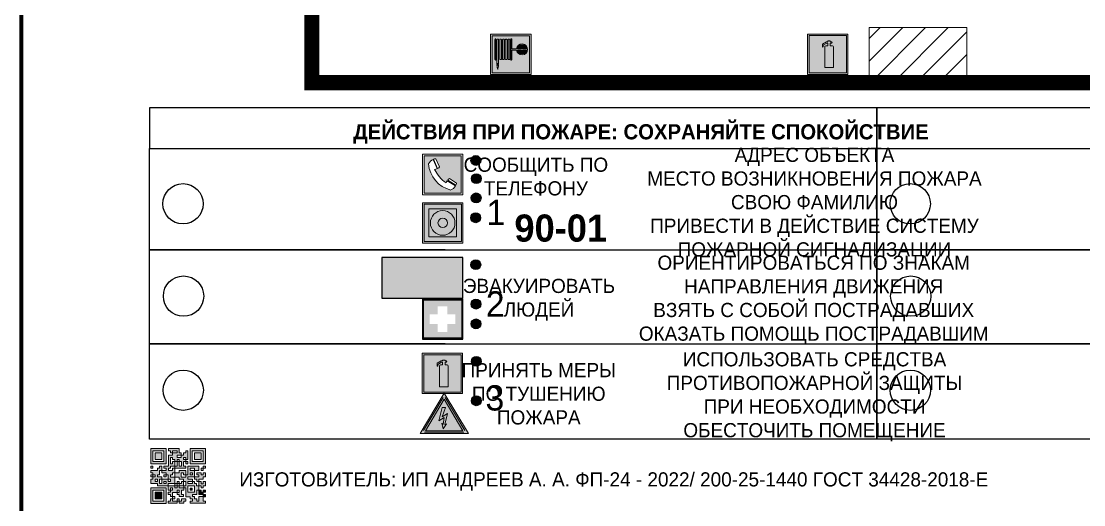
# Model space of a CAD drawing. Header units: millimetres. Extents: x 13114 to 67229, y 22859 to 38520.
# Drawn here: x 29371.4 to 29581.4, y 25078.1 to 25173.6 of the extents above; entities that cross this region are included whole.
import ezdxf

# ---------------------------------------------------------------- set-up
doc = ezdxf.new("R2010")
doc.units = ezdxf.units.MM
doc.styles.add('обычный', font='arial.ttf')

# ---------------------------------------------------------------- blocks, each defined once
blk = doc.blocks.new('A$C3E6D3DDE')
at = {"lineweight": 5}
h = blk.add_hatch(color=40, dxfattribs=at)
h.paths.add_polyline_path([(24.1, 1.45), (16.46, -11.35), (31.74, -11.35)])
h.paths.add_polyline_path([(24.09, -0.46), (30.03, -10.41), (18.14, -10.41)], flags=16)
h.paths.add_polyline_path([(24.54, -3.08), (23.41, -6.02), (25.13, -5.01), (24.33, -8.5), (24.82, -8.27), (23.79, -9.86), (23.4, -8.04), (23.8, -8.43), (24.04, -6.29), (22.39, -7.25), (23.44, -3.08)], flags=0)
h = blk.add_hatch(color=256, dxfattribs=at)
h.paths.add_polyline_path([(24.37, 0.03, 0.567511), (23.82, 0.03), (17.59, -10.4, 0.582454), (17.86, -10.88), (30.32, -10.88, 0.582149), (30.6, -10.4)])
h.paths.add_polyline_path([(24.09, -0.46), (18.14, -10.41), (30.03, -10.41)], flags=16)
h.paths.add_polyline_path([(24.54, -3.08), (23.41, -6.02), (25.13, -5.01), (24.33, -8.5), (24.82, -8.27), (23.79, -9.86), (23.4, -8.04), (23.8, -8.43), (24.04, -6.29), (22.39, -7.25), (23.44, -3.08)], flags=0)
h = blk.add_hatch(color=40, dxfattribs=at)
h.paths.add_polyline_path([(24.09, -0.46), (18.14, -10.41), (30.03, -10.41)])
h.paths.add_polyline_path([(24.82, -8.27), (23.79, -9.86), (23.4, -8.04), (23.8, -8.43), (24.04, -6.29), (22.39, -7.25), (23.44, -3.08), (24.54, -3.08), (23.41, -6.02), (25.13, -5.01), (24.33, -8.5)], flags=16)
at = {"color": 40, "lineweight": 5}
for p, q in [((16.46, -11.35), (24.1, 1.45)), ((24.1, 1.45), (31.74, -11.35))]:
    blk.add_line(p, q, dxfattribs=at)
at = {"lineweight": 5}
for p, q in [((17.59, -10.4), (23.82, 0.03)), ((24.37, 0.03), (30.6, -10.4)), ((18.14, -10.41), (24.09, -0.46)), ((23.44, -3.08), (22.39, -7.25)), ((23.41, -6.02), (24.54, -3.08)), ((24.54, -3.08), (23.44, -3.08)), ((24.09, -0.46), (30.03, -10.41)), ((22.39, -7.25), (24.04, -6.29)), ((25.13, -5.01), (23.41, -6.02)), ((24.04, -6.29), (23.8, -8.43)), ((24.33, -8.5), (25.13, -5.01)), ((23.8, -8.43), (23.4, -8.04)), ((23.4, -8.04), (23.79, -9.86)), ((23.79, -9.86), (24.82, -8.27)), ((24.82, -8.27), (24.33, -8.5)), ((17.86, -10.88), (30.32, -10.88)), ((18.14, -10.41), (30.03, -10.41))]:
    blk.add_line(p, q, dxfattribs=at)
at = {"color": 50, "lineweight": 5}
blk.add_line((31.74, -11.35), (16.46, -11.35), dxfattribs=at)
blk = doc.blocks.new('QR')
at = {"lineweight": 0}
h = blk.add_hatch(color=256, dxfattribs=at)
h.dxf.hatch_style = 1
h.paths.add_polyline_path([(9241.16, 2687.38), (9242.01, 2687.38), (9242.01, 2687.83), (9241.59, 2687.83), (9241.59, 2688.68), (9239.45, 2688.68), (9239.45, 2688.25), (9239.86, 2688.25), (9239.86, 2687.83), (9240.29, 2687.83), (9240.29, 2688.25), (9241.16, 2688.25), (9241.16, 2687.83), (9240.29, 2687.83), (9240.29, 2687.38), (9239.45, 2687.38), (9239.45, 2685.22), (9238.57, 2685.22), (9238.57, 2684.8), (9239.02, 2684.8), (9239.02, 2684.37), (9238.13, 2684.37), (9238.13, 2683.92), (9239.02, 2683.92), (9239.02, 2683.5), (9239.44, 2683.5), (9239.44, 2682.64), (9239.87, 2682.64), (9239.87, 2682.18), (9239.44, 2682.18), (9239.44, 2682.64), (9238.13, 2682.64), (9238.13, 2681.76), (9237.71, 2681.76), (9237.71, 2682.64), (9238.13, 2682.64), (9238.13, 2683.07), (9237.27, 2683.07), (9237.27, 2683.51), (9237.71, 2683.51), (9237.71, 2684.37), (9238.13, 2684.37), (9238.13, 2685.22), (9237.71, 2685.22), (9237.71, 2684.8), (9237.28, 2684.8), (9237.28, 2684.38), (9235.98, 2684.38), (9235.98, 2683.92), (9236.4, 2683.92), (9236.4, 2683.49), (9236.84, 2683.49), (9236.84, 2683.07), (9236.4, 2683.07), (9236.4, 2682.64), (9235.98, 2682.64), (9235.98, 2681.76), (9237.29, 2681.76), (9237.29, 2681.33), (9239.43, 2681.33), (9239.43, 2681.76), (9240.74, 2681.76), (9240.74, 2683.05), (9239.87, 2683.05), (9239.87, 2683.5), (9240.29, 2683.5), (9240.29, 2683.91), (9240.74, 2683.91), (9240.74, 2684.81), (9240.29, 2684.81), (9240.29, 2684.79), (9240.29, 2684.37), (9239.45, 2684.37), (9239.45, 2684.8), (9239.87, 2684.8), (9239.87, 2685.21), (9240.74, 2685.21), (9240.74, 2686.1), (9240.29, 2686.1), (9240.29, 2685.64), (9239.86, 2685.64), (9239.86, 2686.95), (9240.29, 2686.95), (9240.29, 2686.52), (9240.74, 2686.52), (9240.74, 2686.1), (9241.16, 2686.1), (9241.16, 2686.53), (9241.59, 2686.53), (9241.59, 2686.1), (9242.02, 2686.1), (9242.02, 2685.21), (9241.59, 2685.21), (9241.59, 2686.1), (9241.16, 2686.1), (9241.16, 2685.21), (9240.74, 2685.21), (9240.74, 2684.81), (9242.89, 2684.81), (9242.89, 2685.22), (9242.47, 2685.22), (9242.47, 2686.11), (9242.89, 2686.11), (9242.89, 2686.52), (9242.46, 2686.52), (9242.46, 2686.95), (9242.89, 2686.95), (9242.89, 2686.52), (9243.32, 2686.52), (9243.32, 2688.26), (9242.9, 2688.26), (9242.9, 2687.83), (9242.47, 2687.83), (9242.47, 2687.38), (9242.01, 2687.38), (9242.01, 2686.94), (9241.16, 2686.94)])
h.paths.add_polyline_path([(9239.02, 2682.18), (9239.02, 2681.76), (9238.54, 2681.76), (9238.54, 2682.18)], flags=16)
h.paths.add_polyline_path([(9237.27, 2682.65), (9237.27, 2682.19), (9236.83, 2682.19), (9236.83, 2682.65)], flags=16)
h = blk.add_hatch(color=256, dxfattribs=at)
h.dxf.hatch_style = 1
h.paths.add_polyline_path([(9238.15, 2687.83), (9236.83, 2687.83), (9236.83, 2686.52), (9238.15, 2686.52)], flags=0)
h.paths.add_polyline_path([(9239.01, 2685.65), (9239.01, 2688.68), (9235.98, 2688.68), (9235.98, 2685.65)])
h.paths.add_polyline_path([(9236.41, 2686.1), (9236.41, 2688.26), (9238.56, 2688.26), (9238.56, 2686.1)], flags=16)
h.paths.add_polyline_path([(9236.83, 2686.52), (9236.83, 2687.83), (9238.15, 2687.83), (9238.15, 2686.52)], flags=0)
h = blk.add_hatch(color=256, dxfattribs=at)
h.dxf.hatch_style = 1
h.paths.add_polyline_path([(9238.15, 2686.52), (9238.15, 2687.83), (9236.83, 2687.83), (9236.83, 2686.52)])
h.paths.add_polyline_path([(9245.91, 2686.52), (9245.91, 2687.83), (9244.59, 2687.83), (9244.59, 2686.52)], flags=0)
h.paths.add_polyline_path([(9246.77, 2685.65), (9246.77, 2688.68), (9243.74, 2688.68), (9243.74, 2685.65)])
h.paths.add_polyline_path([(9244.17, 2686.1), (9244.17, 2688.26), (9246.32, 2688.26), (9246.32, 2686.1)], flags=16)
h.paths.add_polyline_path([(9244.59, 2686.52), (9244.59, 2687.83), (9245.91, 2687.83), (9245.91, 2686.52)], flags=0)
h = blk.add_hatch(color=256, dxfattribs=at)
h.dxf.hatch_style = 1
h.paths.add_polyline_path([(9240.75, 2681.76), (9240.75, 2681.35), (9241.17, 2681.35), (9241.17, 2681.76)])
h.paths.add_polyline_path([(9241.6, 2682.18), (9241.17, 2682.18), (9241.17, 2681.76), (9241.6, 2681.76)])
h.paths.add_polyline_path([(9242.47, 2681.34), (9242.47, 2682.19), (9242.02, 2682.19), (9242.02, 2681.76), (9241.6, 2681.76), (9241.6, 2681.34)])
h.paths.add_polyline_path([(9239.87, 2678.3), (9239.44, 2678.3), (9239.44, 2677.89), (9241.17, 2677.89), (9241.17, 2678.3), (9240.28, 2678.3), (9240.28, 2678.73), (9239.87, 2678.73)])
h.paths.add_polyline_path([(9240.75, 2678.73), (9240.75, 2679.19), (9240.28, 2679.19), (9240.28, 2678.73)])
h.paths.add_polyline_path([(9241.6, 2678.73), (9241.17, 2678.73), (9241.17, 2678.3), (9241.6, 2678.3)])
h.paths.add_polyline_path([(9242.02, 2678.3), (9241.6, 2678.3), (9241.6, 2677.89), (9242.48, 2677.89), (9242.48, 2678.31), (9242.9, 2678.31), (9242.9, 2678.73), (9242.02, 2678.73)])
h.paths.add_polyline_path([(9246.36, 2684.37), (9246.36, 2684.79), (9245.93, 2684.79), (9245.93, 2684.37)])
h.paths.add_polyline_path([(9246.78, 2685.2), (9246.36, 2685.2), (9246.36, 2684.79), (9246.78, 2684.79)])
h.paths.add_polyline_path([(9245.91, 2687.83), (9244.59, 2687.83), (9244.59, 2686.52), (9245.91, 2686.52)])
h = blk.add_hatch(color=256, dxfattribs=at)
h.dxf.hatch_style = 1
h.paths.add_polyline_path([(9243.32, 2686.11), (9242.89, 2686.11), (9242.89, 2685.64), (9243.32, 2685.64)])
h.paths.add_polyline_path([(9239.02, 2683.07), (9239.02, 2683.5), (9238.56, 2683.5), (9238.56, 2683.07)])
h.paths.add_polyline_path([(9236.4, 2684.8), (9236.4, 2685.22), (9235.98, 2685.22), (9235.98, 2684.8)])
h.paths.add_polyline_path([(9236.4, 2683.07), (9236.4, 2683.49), (9235.98, 2683.49), (9235.98, 2683.07)])
h = blk.add_hatch(color=256, dxfattribs=at)
h.dxf.hatch_style = 1
h.paths.add_polyline_path([(9243.32, 2682.64), (9243.32, 2683.07), (9244.62, 2683.07), (9244.62, 2684.37), (9243.74, 2684.37), (9243.74, 2684.8), (9244.62, 2684.8), (9244.62, 2684.37), (9245.48, 2684.37), (9245.48, 2685.22), (9243.32, 2685.22), (9243.32, 2683.5), (9242.89, 2683.5), (9242.89, 2683.06), (9242.01, 2683.06), (9242.01, 2683.91), (9242.47, 2683.91), (9242.47, 2683.5), (9242.89, 2683.5), (9242.89, 2684.38), (9241.59, 2684.38), (9241.59, 2683.91), (9240.74, 2683.91), (9240.74, 2683.05), (9241.59, 2683.05), (9241.59, 2682.64), (9242.47, 2682.64), (9242.47, 2682.19), (9242.91, 2682.19), (9242.91, 2681.34), (9242.48, 2681.34), (9242.48, 2680.91), (9242.91, 2680.91), (9242.91, 2679.17), (9243.75, 2679.17), (9243.75, 2678.73), (9244.2, 2678.73), (9244.2, 2678.3), (9243.75, 2678.3), (9243.75, 2677.88), (9246.78, 2677.88), (9246.78, 2678.3), (9246.35, 2678.3), (9246.35, 2679.19), (9245.48, 2679.19), (9245.48, 2678.31), (9245.05, 2678.31), (9245.05, 2678.73), (9244.62, 2678.73), (9244.62, 2679.19), (9244.2, 2679.19), (9244.2, 2679.61), (9245.05, 2679.61), (9245.05, 2680.46), (9245.48, 2680.46), (9245.48, 2681.34), (9245.04, 2681.34), (9245.04, 2681.76), (9244.63, 2681.76), (9244.63, 2682.19), (9244.21, 2682.19), (9244.21, 2681.76), (9243.32, 2681.76), (9243.32, 2682.19), (9244.21, 2682.19), (9244.21, 2682.64)])
h.paths.add_polyline_path([(9243.75, 2683.49), (9243.75, 2683.92), (9244.21, 2683.92), (9244.21, 2683.49)], flags=16)
h.paths.add_polyline_path([(9243.32, 2681.34), (9244.63, 2681.34), (9244.63, 2680.04), (9243.32, 2680.04)], flags=16)
h.paths.add_polyline_path([(9243.76, 2680.89), (9244.18, 2680.89), (9244.18, 2680.48), (9243.76, 2680.48)], flags=0)
h = blk.add_hatch(color=256, dxfattribs=at)
h.dxf.hatch_style = 1
h.paths.add_polyline_path([(9246.36, 2683.07), (9246.78, 2683.07), (9246.78, 2683.92), (9246.36, 2683.92), (9246.36, 2683.49), (9245.92, 2683.49), (9245.92, 2683.92), (9245.06, 2683.92), (9245.06, 2683.49), (9245.48, 2683.49), (9245.48, 2683.07), (9244.62, 2683.07), (9244.62, 2682.65), (9245.05, 2682.65), (9245.05, 2682.18), (9245.48, 2682.18), (9245.48, 2682.65), (9246.36, 2682.65)])
h.paths.add_polyline_path([(9246.78, 2682.18), (9246.36, 2682.18), (9246.36, 2681.75), (9245.92, 2681.75), (9245.92, 2682.18), (9245.48, 2682.18), (9245.48, 2681.34), (9245.48, 2681.34), (9245.94, 2681.34), (9245.94, 2680.91), (9246.36, 2680.91), (9246.36, 2681.34), (9246.78, 2681.34)])
h = blk.add_hatch(color=256, dxfattribs=at)
h.dxf.hatch_style = 1
h.paths.add_polyline_path([(9235.98, 2680.9), (9235.98, 2677.86), (9239.02, 2677.86), (9239.02, 2680.9)])
h.paths.add_polyline_path([(9238.57, 2680.48), (9238.57, 2678.32), (9236.41, 2678.32), (9236.41, 2680.48)], flags=16)
h.paths.add_polyline_path([(9238.15, 2680.05), (9238.15, 2678.74), (9236.83, 2678.74), (9236.83, 2680.05)], flags=0)
h = blk.add_hatch(color=256, dxfattribs=at)
h.dxf.hatch_style = 1
h.paths.add_polyline_path([(9242.02, 2680.46), (9242.48, 2680.46), (9242.48, 2680.91), (9241.58, 2680.91), (9241.58, 2681.35), (9241.17, 2681.35), (9241.17, 2680.91), (9240.75, 2680.91), (9240.75, 2681.33), (9239.43, 2681.33), (9239.43, 2680.46), (9239.86, 2680.46), (9239.86, 2680.92), (9240.3, 2680.92), (9240.3, 2680.46), (9239.86, 2680.46), (9239.86, 2680.04), (9239.44, 2680.04), (9239.44, 2679.62), (9239.86, 2679.62), (9239.86, 2679.19), (9240.29, 2679.19), (9240.29, 2680.03), (9241.18, 2680.03), (9241.18, 2680.47), (9241.6, 2680.47), (9241.6, 2680.03), (9241.18, 2680.03), (9241.18, 2679.61), (9241.6, 2679.61), (9241.6, 2679.19), (9242.47, 2679.19), (9242.47, 2679.6), (9242.02, 2679.6)])
h = blk.add_hatch(color=256, dxfattribs=at)
h.dxf.hatch_style = 1
h.paths.add_polyline_path([(9244.18, 2680.48), (9244.18, 2680.89), (9243.76, 2680.89), (9243.76, 2680.48)])
h = blk.add_hatch(color=256, dxfattribs=at)
h.dxf.hatch_style = 1
h.paths.add_polyline_path([(9245.93, 2680.04), (9245.93, 2680.46), (9245.48, 2680.46), (9245.48, 2679.62), (9246.35, 2679.62), (9246.35, 2680.04)])
h.paths.add_polyline_path([(9246.78, 2680.04), (9246.78, 2680.46), (9246.35, 2680.46), (9246.35, 2680.04)])
h.paths.add_polyline_path([(9246.78, 2679.18), (9246.78, 2679.62), (9246.35, 2679.62), (9246.35, 2679.18)])
h = blk.add_hatch(color=256, dxfattribs=at)
h.dxf.hatch_style = 1
h.paths.add_polyline_path([(9238.15, 2680.05), (9236.83, 2680.05), (9236.83, 2678.74), (9238.15, 2678.74)])
for points in [[(9237.71, 2685.22), (9238.13, 2685.22), (9238.13, 2684.37), (9237.71, 2684.37), (9237.71, 2683.51), (9237.27, 2683.51), (9237.27, 2683.07), (9238.13, 2683.07), (9238.13, 2682.64), (9237.71, 2682.64), (9237.71, 2681.76), (9238.13, 2681.76), (9238.13, 2682.64), (9239.44, 2682.64), (9239.44, 2683.5), (9239.02, 2683.5), (9239.02, 2683.07), (9238.56, 2683.07), (9238.56, 2683.5), (9239.02, 2683.5), (9239.02, 2683.92), (9238.13, 2683.92), (9238.13, 2684.37), (9239.02, 2684.37), (9239.02, 2684.8), (9238.57, 2684.8), (9238.57, 2685.22), (9239.45, 2685.22), (9239.45, 2687.38), (9240.29, 2687.38), (9240.29, 2687.83), (9239.86, 2687.83), (9239.86, 2688.25), (9239.45, 2688.25), (9239.45, 2688.68), (9241.59, 2688.68), (9241.59, 2687.83), (9242.01, 2687.83), (9242.01, 2687.38), (9242.47, 2687.38), (9242.47, 2687.83), (9242.9, 2687.83), (9242.9, 2688.26), (9243.32, 2688.26), (9243.32, 2686.52), (9242.89, 2686.52), (9242.89, 2686.11), (9243.32, 2686.11), (9243.32, 2685.64), (9242.89, 2685.64), (9242.89, 2686.11), (9242.47, 2686.11), (9242.47, 2685.22), (9242.89, 2685.22), (9242.89, 2684.81), (9240.74, 2684.81), (9240.74, 2683.91), (9241.59, 2683.91), (9241.59, 2684.38), (9242.89, 2684.38), (9242.89, 2683.5), (9242.47, 2683.5), (9242.47, 2683.91), (9242.01, 2683.91), (9242.01, 2683.06), (9242.89, 2683.06), (9242.89, 2683.5), (9243.32, 2683.5), (9243.32, 2685.22), (9245.48, 2685.22), (9245.48, 2684.37), (9244.62, 2684.37), (9244.62, 2683.07), (9245.48, 2683.07), (9245.48, 2683.49), (9245.06, 2683.49), (9245.06, 2683.92), (9245.92, 2683.92), (9245.92, 2683.49), (9246.36, 2683.49), (9246.36, 2683.92), (9246.78, 2683.92), (9246.78, 2683.07), (9246.36, 2683.07), (9246.36, 2682.65), (9245.48, 2682.65), (9245.48, 2682.18), (9245.92, 2682.18), (9245.92, 2681.75), (9246.36, 2681.75), (9246.36, 2682.18), (9246.78, 2682.18), (9246.78, 2681.34), (9246.36, 2681.34), (9246.36, 2680.91), (9245.94, 2680.91), (9245.94, 2681.34), (9245.48, 2681.34), (9245.48, 2680.46), (9245.93, 2680.46), (9245.93, 2680.04), (9246.35, 2680.04), (9246.35, 2680.46), (9246.78, 2680.46), (9246.78, 2680.04), (9246.78, 2680.04), (9246.35, 2680.04), (9246.35, 2679.62), (9246.78, 2679.62), (9246.78, 2679.18), (9246.35, 2679.18), (9246.35, 2678.3), (9246.78, 2678.3), (9246.78, 2677.88), (9243.75, 2677.88), (9243.75, 2678.3), (9244.2, 2678.3), (9244.2, 2678.73), (9243.75, 2678.73), (9243.75, 2679.17), (9242.91, 2679.17), (9242.91, 2680.91), (9242.48, 2680.91), (9242.48, 2680.46), (9242.02, 2680.46), (9242.02, 2679.6), (9242.47, 2679.6), (9242.47, 2679.19), (9241.6, 2679.19), (9241.6, 2679.61), (9241.18, 2679.61), (9241.18, 2680.03), (9240.29, 2680.03), (9240.29, 2679.19), (9240.75, 2679.19), (9240.75, 2678.73), (9240.28, 2678.73), (9240.28, 2678.3), (9241.17, 2678.3), (9241.17, 2678.73), (9241.6, 2678.73), (9241.6, 2678.3), (9242.02, 2678.3), (9242.02, 2678.73), (9242.9, 2678.73), (9242.9, 2678.31), (9242.48, 2678.31), (9242.48, 2677.89), (9241.6, 2677.89), (9241.6, 2678.3), (9241.17, 2678.3), (9241.17, 2677.89), (9239.44, 2677.89), (9239.44, 2678.3), (9239.87, 2678.3), (9239.87, 2678.73), (9240.28, 2678.73), (9240.28, 2679.19), (9240.29, 2679.19), (9239.86, 2679.19), (9239.86, 2679.62), (9239.44, 2679.62), (9239.44, 2680.04), (9239.86, 2680.04), (9239.86, 2680.46), (9239.43, 2680.46), (9239.43, 2681.33), (9237.29, 2681.33), (9237.29, 2681.76), (9235.98, 2681.76), (9235.98, 2682.64), (9236.4, 2682.64), (9236.4, 2683.07), (9235.98, 2683.07), (9235.98, 2683.49), (9236.4, 2683.49), (9236.4, 2683.92), (9235.98, 2683.92), (9235.98, 2684.38), (9237.28, 2684.38), (9237.28, 2684.8), (9237.71, 2684.8), (9237.71, 2685.22), (9237.92, 2685.22)], [(9240.74, 2686.1), (9240.74, 2686.52), (9240.29, 2686.52), (9240.29, 2686.95), (9239.86, 2686.95), (9239.86, 2685.64), (9240.29, 2685.64), (9240.29, 2686.1), (9240.74, 2686.1), (9240.74, 2686.52)], [(9240.74, 2685.21), (9239.87, 2685.21), (9239.87, 2684.8), (9239.45, 2684.8), (9239.45, 2684.37), (9240.29, 2684.37), (9240.29, 2684.79), (9240.29, 2684.81), (9240.74, 2684.81), (9240.74, 2685.21), (9239.87, 2685.21)], [(9244.62, 2684.37), (9244.62, 2684.8), (9243.74, 2684.8), (9243.74, 2684.37), (9244.62, 2684.37)], [(9240.74, 2683.05), (9240.74, 2681.76), (9239.43, 2681.76), (9239.43, 2681.33), (9240.75, 2681.33), (9240.75, 2681.35), (9240.75, 2680.91), (9241.17, 2680.91), (9241.17, 2681.35), (9241.58, 2681.35), (9241.58, 2680.91), (9242.48, 2680.91), (9242.48, 2681.34), (9242.91, 2681.34), (9242.91, 2682.19), (9242.47, 2682.19), (9242.47, 2682.64), (9241.59, 2682.64), (9241.59, 2683.05), (9240.74, 2683.05)], [(9240.74, 2683.91), (9240.29, 2683.91), (9240.29, 2683.5), (9239.87, 2683.5), (9239.87, 2683.05), (9240.74, 2683.05), (9240.74, 2683.91)], [(9244.62, 2683.07), (9243.32, 2683.07), (9243.32, 2682.64), (9244.21, 2682.64), (9244.21, 2682.19), (9243.32, 2682.19), (9243.32, 2681.76), (9244.21, 2681.76), (9244.21, 2682.19), (9244.63, 2682.19), (9244.63, 2681.76), (9245.04, 2681.76), (9245.04, 2681.34), (9245.48, 2681.34)], [(9245.48, 2682.18), (9245.05, 2682.18), (9245.05, 2682.65), (9244.62, 2682.65), (9244.62, 2683.07)], [(9239.86, 2680.46), (9239.86, 2680.92), (9240.3, 2680.92), (9240.3, 2680.46), (9239.86, 2680.46)], [(9241.6, 2681.76), (9242.02, 2681.76), (9242.02, 2682.19), (9242.47, 2682.19), (9242.47, 2681.34), (9241.6, 2681.34), (9241.6, 2681.76)], [(9245.48, 2680.46), (9245.05, 2680.46), (9245.05, 2679.61), (9244.2, 2679.61), (9244.2, 2679.19), (9244.62, 2679.19), (9244.62, 2678.73), (9245.05, 2678.73), (9245.05, 2678.31), (9245.48, 2678.31), (9245.48, 2679.19), (9246.35, 2679.19), (9246.35, 2679.07)], [(9245.48, 2682.18), (9245.48, 2681.34)], [(9246.35, 2679.62), (9245.48, 2679.62), (9245.48, 2680.46)], [(9245.48, 2680.46), (9245.48, 2679.62), (9246.35, 2679.62), (9246.35, 2680.04), (9245.93, 2680.04), (9245.93, 2680.46), (9245.48, 2680.46), (9245.48, 2679.62)], [(9246.35, 2679.62), (9246.35, 2679.18)]]:
    blk.add_lwpolyline(points, dxfattribs=at)
for points in [[(9235.98, 2685.65), (9239.01, 2685.65), (9239.01, 2688.68), (9235.98, 2688.68)], [(9236.41, 2688.26), (9238.56, 2688.26), (9238.56, 2686.1), (9236.41, 2686.1)], [(9236.83, 2687.83), (9238.15, 2687.83), (9238.15, 2686.52), (9236.83, 2686.52)], [(9240.29, 2687.83), (9241.16, 2687.83), (9241.16, 2688.25), (9240.29, 2688.25)], [(9240.29, 2688.25), (9241.16, 2688.25), (9241.16, 2687.83), (9240.29, 2687.83)], [(9242.01, 2687.38), (9241.16, 2687.38), (9241.16, 2686.94), (9242.01, 2686.94)], [(9241.16, 2687.38), (9242.01, 2687.38), (9242.01, 2686.94), (9241.16, 2686.94)], [(9242.89, 2686.52), (9242.46, 2686.52), (9242.46, 2686.95), (9242.89, 2686.95)], [(9243.74, 2685.65), (9246.77, 2685.65), (9246.77, 2688.68), (9243.74, 2688.68)], [(9244.17, 2688.26), (9246.32, 2688.26), (9246.32, 2686.1), (9244.17, 2686.1)], [(9244.59, 2687.83), (9245.91, 2687.83), (9245.91, 2686.52), (9244.59, 2686.52)], [(9235.98, 2684.8), (9236.4, 2684.8), (9236.4, 2685.22), (9235.98, 2685.22)], [(9241.16, 2686.1), (9240.74, 2686.1), (9240.74, 2685.21), (9241.16, 2685.21)], [(9241.16, 2686.53), (9241.59, 2686.53), (9241.59, 2686.1), (9241.16, 2686.1)], [(9241.59, 2686.1), (9242.02, 2686.1), (9242.02, 2685.21), (9241.59, 2685.21)], [(9245.93, 2684.79), (9246.36, 2684.79), (9246.36, 2684.37), (9245.93, 2684.37)], [(9246.36, 2685.2), (9246.78, 2685.2), (9246.78, 2684.79), (9246.36, 2684.79)], [(9236.4, 2683.07), (9236.84, 2683.07), (9236.84, 2683.49), (9236.4, 2683.49)], [(9236.83, 2682.19), (9237.27, 2682.19), (9237.27, 2682.65), (9236.83, 2682.65)], [(9239.44, 2682.64), (9239.87, 2682.64), (9239.87, 2682.18), (9239.44, 2682.18)], [(9243.75, 2683.92), (9244.21, 2683.92), (9244.21, 2683.49), (9243.75, 2683.49)], [(9235.98, 2677.86), (9239.02, 2677.86), (9239.02, 2680.9), (9235.98, 2680.9)], [(9236.41, 2680.48), (9238.57, 2680.48), (9238.57, 2678.32), (9236.41, 2678.32)], [(9238.54, 2682.18), (9239.02, 2682.18), (9239.02, 2681.76), (9238.54, 2681.76)], [(9240.75, 2681.76), (9241.17, 2681.76), (9241.17, 2681.35), (9240.75, 2681.35)], [(9241.17, 2682.18), (9241.6, 2682.18), (9241.6, 2681.76), (9241.17, 2681.76)], [(9241.18, 2680.03), (9241.6, 2680.03), (9241.6, 2680.47), (9241.18, 2680.47)], [(9243.32, 2680.04), (9244.63, 2680.04), (9244.63, 2681.34), (9243.32, 2681.34)], [(9243.76, 2680.89), (9244.18, 2680.89), (9244.18, 2680.48), (9243.76, 2680.48)], [(9236.83, 2680.05), (9238.15, 2680.05), (9238.15, 2678.74), (9236.83, 2678.74)]]:
    blk.add_lwpolyline(points, close=True, dxfattribs=at)
blk = doc.blocks.new('A$C456E1F9C')
at = {"lineweight": 5}
h = blk.add_hatch(color=242, dxfattribs=at)
h.paths.add_polyline_path([(0.51, -1.47), (0.51, -13.26), (12.29, -13.26), (12.29, -1.47)])
h.paths.add_polyline_path([(5.42, -4.95, -0.254479), (4.78, -5.4), (3.52, -2.53, -0.209735), (4.23, -2.4)], flags=16)
h.paths.add_polyline_path([(8.53, -8.6), (10.87, -10.17), (10.54, -10.76), (8.03, -9.13, -0.192251)], flags=16)
h.paths.add_polyline_path([(4.61, -5.49, 0.005518), (3.87, -5.72, 0.128647), (7.49, -10.01, 0.00809), (7.83, -9.33), (10.47, -10.97, -0.16736), (8.99, -12.25, -0.327862), (1.95, -3.95, -0.166952), (3.36, -2.62)], flags=16)
at = {"color": 242, "lineweight": 5}
for p, q in [((0, -13.77), (0, -0.97)), ((12.8, -0.97), (0, -0.97)), ((4.61, -5.49), (3.36, -2.62)), ((3.52, -2.53), (4.78, -5.4)), ((4.23, -2.4), (5.42, -4.95)), ((12.8, -13.77), (12.8, -0.97)), ((7.83, -9.33), (10.47, -10.97)), ((8.03, -9.13), (10.54, -10.76)), ((10.81, -10.12), (8.53, -8.6)), ((10.54, -10.76), (10.8, -10.3)), ((10.8, -10.3), (10.81, -10.12)), ((0, -13.77), (12.8, -13.77))]:
    blk.add_line(p, q, dxfattribs=at)
blk.add_lwpolyline([(0.51, -1.47), (12.29, -1.47), (12.29, -13.26), (0.51, -13.26)], close=True, dxfattribs=at)
for centre, radius, start, end in [((4.59, -5.34), 2.99, 114.2845, 152.1974), ((4.02, -3.27), 0.891, 76.3284, 123.7092), ((11.12, -3.31), 9.19, 183.9915, 256.6009), ((14.98, -39.1), 35.17, 107.1487, 108.4135), ((13.86, -0.94), 11.08, 205.5536, 234.8762), ((4.68, -4.59), 0.824, 276.9621, 334.0723), ((-13.31, 0.8), 23.44, 332.5487, 334.4027), ((8.94, -9.5), 0.989, 114.4092, 157.9388), ((7.87, -9.46), 3, 291.9291, 329.9329)]:
    blk.add_arc(centre, radius, start, end, dxfattribs=at)
blk = doc.blocks.new('A$C54414219')
at = {"true_color": 0xffffff}
h = blk.add_hatch(color=7, dxfattribs=at)
h.paths.add_polyline_path([(2.39, -9.45), (2.39, -18.3), (11.23, -18.3), (11.23, -9.45)], flags=0)
h.paths.add_polyline_path([(10.71, -13.87, -1), (2.92, -13.87, -1)], flags=0)
h.paths.add_polyline_path([(8.3, -13.87, -1), (5.33, -13.87, -1)], flags=0)
h.paths.add_polyline_path([(0.41, -7.47), (0.41, -20.27), (13.21, -20.27), (13.21, -7.47)])
h.paths.add_polyline_path([(0.92, -19.77), (12.71, -19.77), (12.71, -7.98), (0.92, -7.98)], flags=16)
h.paths.add_polyline_path([(11.23, -9.45), (11.23, -18.3), (2.39, -18.3), (2.39, -9.45)], flags=0)
at = {"lineweight": 5}
h = blk.add_hatch(color=242, dxfattribs=at)
h.paths.add_polyline_path([(12.71, -7.98), (0.92, -7.98), (0.92, -19.77), (12.71, -19.77)])
h.paths.add_polyline_path([(11.23, -18.3), (2.39, -18.3), (2.39, -9.45), (11.23, -9.45)], flags=16)
h.paths.add_polyline_path([(10.71, -13.87, -1), (2.92, -13.87, -1)], flags=0)
h.paths.add_polyline_path([(8.3, -13.87, -1), (5.33, -13.87, -1)], flags=0)
at = {"true_color": 0xffffff}
h = blk.add_hatch(color=7, dxfattribs=at)
h.paths.add_polyline_path([(2.39, -9.45), (2.39, -18.3), (11.23, -18.3), (11.23, -9.45)])
h.paths.add_polyline_path([(10.71, -13.87, -1), (2.92, -13.87, -1)], flags=16)
h.paths.add_polyline_path([(8.3, -13.87, -1), (5.33, -13.87, -1)], flags=0)
at = {"lineweight": 5}
h = blk.add_hatch(color=242, dxfattribs=at)
h.paths.add_polyline_path([(2.92, -13.87, 1), (10.71, -13.87, 1)])
h.paths.add_polyline_path([(8.3, -13.87, -1), (5.33, -13.87, -1)], flags=16)
at = {"color": 242, "lineweight": 5}
for p, q in [((0.41, -20.27), (0.41, -7.47)), ((0.41, -7.47), (13.21, -7.47)), ((0.41, -7.47), (13.21, -7.47)), ((13.21, -20.27), (13.21, -7.47)), ((0.41, -20.27), (13.21, -20.27))]:
    blk.add_line(p, q, dxfattribs=at)
for points in [[(0.92, -7.98), (12.71, -7.98), (12.71, -19.77), (0.92, -19.77)], [(2.39, -9.45), (11.23, -9.45), (11.23, -18.3), (2.39, -18.3)]]:
    blk.add_lwpolyline(points, close=True, dxfattribs=at)
for radius in [3.89, 1.49]:
    blk.add_circle((6.81, -13.87), radius, dxfattribs=at)
blk = doc.blocks.new('A$C32E8229D')
at = {"true_color": 0xffffff}
blk.add_hatch(color=7, dxfattribs=at).paths.add_polyline_path([(0, 0), (0, -8), (16, -8), (16, 0)])
h = blk.add_hatch(color=126)
h.paths.add_polyline_path([(0.2, -0.2), (15.8, -0.2), (15.8, -7.8), (0.2, -7.8)])
h.paths.add_polyline_path([(13.49, -2.05), (12.08, -2.05), (11.37, -2.63, 0.162397), (11.29, -2.84), (11.29, -3.63), (10.35, -3.63), (10.35, -4.05), (11.68, -4.05), (11.68, -3.48), (12.26, -4.28), (11.29, -5.1), (11.29, -6.78), (11.85, -6.78), (11.85, -5.44), (12.8, -4.64), (12.8, -5.94), (14.46, -5.94), (14.46, -5.39), (13.45, -5.39), (13.45, -3.97), (12.46, -2.59), (13.15, -2.59), (13.69, -3.34), (14.18, -3)], flags=16)
h.paths.add_polyline_path([(10.74, -1.82, 1), (11.8, -1.82, 1)], flags=16)
h.paths.add_polyline_path([(9.39, -3.59), (5.99, -3.59), (6.56, -3.03), (5.91, -3.03), (5.1, -3.83), (5.91, -4.64), (6.56, -4.64), (5.99, -4.09), (9.39, -4.09)], flags=16)
h.paths.add_polyline_path([(4.29, -1.08), (1.72, -1.08), (1.72, -6.6), (4.29, -6.6)], flags=16)
at = {"color": 126}
blk.add_lwpolyline([(16, -8), (0, -8), (0, 0), (16, 0)], close=True, dxfattribs=at)
blk = doc.blocks.new('A$C18900ED3')
h = blk.add_hatch(color=126)
h.paths.add_polyline_path([(-0.18, -0.18), (-7.02, -0.18), (-7.02, -7.02), (-0.18, -7.02)])
h.paths.add_polyline_path([(-5.89, -4.46), (-5.89, -2.77), (-4.46, -2.77), (-4.46, -1.31), (-2.77, -1.31), (-2.77, -2.77), (-1.33, -2.77), (-1.33, -4.46), (-2.77, -4.46), (-2.77, -5.89), (-4.46, -5.89), (-4.46, -4.46)], flags=16)
at = {"color": 126}
for p, q in [((-7.2, 0), (-7.2, -7.2)), ((0, 0), (-7.2, 0)), ((0, -7.2), (0, 0)), ((-7.02, -7.02), (-7.02, -0.18)), ((-7.02, -0.18), (-0.18, -0.18)), ((-0.18, -0.18), (-0.18, -7.02)), ((-7.2, -7.2), (0, -7.2)), ((-0.18, -7.02), (-7.02, -7.02))]:
    blk.add_line(p, q, dxfattribs=at)
blk = doc.blocks.new('A$C3AD82952')
at = {"true_color": 0xf5f5ff}
h = blk.add_hatch(color=7, dxfattribs=at)
h.dxf.hatch_style = 1
h.paths.add_polyline_path([(8.21, 8.73, 0.414214), (7.89, 9.05), (7.22, 9.05), (7.22, 9.92), (7.59, 9.92, 1), (7.57, 10.36), (7.22, 10.36), (7.22, 10.6), (6.43, 10.6), (6.43, 10.36), (6.01, 10.36), (4.74, 9.59), (4.74, 8.69), (4.98, 8.73), (4.98, 9.26), (6.12, 9.91), (6.43, 9.91), (6.43, 9.05), (5.76, 9.05, 0.414214), (5.44, 8.73), (5.44, 2.2), (8.21, 2.2)], flags=0)
h.paths.add_polyline_path([(12.8, 12.8), (0, 12.8), (0, 0), (12.8, 0)])
h.paths.add_polyline_path([(0.51, 12.29), (12.29, 12.29), (12.29, 0.51), (0.51, 0.51)], flags=16)
h.paths.add_polyline_path([(4.74, 9.59), (6.01, 10.36), (6.43, 10.36), (6.43, 10.6), (7.22, 10.6), (7.22, 10.36), (7.59, 10.36, -0.94586), (7.59, 9.92), (7.22, 9.92), (7.22, 9.05), (7.89, 9.05, -0.414214), (8.21, 8.73), (8.21, 2.2), (5.44, 2.2), (5.44, 8.73, -0.414214), (5.76, 9.05), (6.43, 9.05), (6.43, 9.91), (6.12, 9.91), (4.98, 9.26), (4.98, 8.73), (4.74, 8.69)], flags=0)
h = blk.add_hatch(color=242)
h.dxf.hatch_style = 1
h.paths.add_polyline_path([(12.29, 12.29), (0.51, 12.29), (0.51, 0.51), (12.29, 0.51)])
h.paths.add_polyline_path([(4.74, 8.69), (4.74, 9.59), (6.01, 10.36), (6.43, 10.36), (6.43, 10.6), (7.22, 10.6), (7.22, 10.36), (7.59, 10.36, -0.94586), (7.59, 9.92), (7.22, 9.92), (7.22, 9.05), (7.89, 9.05, -0.414214), (8.21, 8.73), (8.21, 2.2), (5.44, 2.2), (5.44, 8.73, -0.414214), (5.76, 9.05), (6.43, 9.05), (6.43, 9.91), (6.12, 9.91), (4.98, 9.26), (4.98, 8.73)], flags=16)
h = blk.add_hatch(color=7, dxfattribs=at)
h.dxf.hatch_style = 1
h.paths.add_polyline_path([(8.21, 8.73, 0.414214), (7.89, 9.05), (7.22, 9.05), (7.22, 9.92), (7.59, 9.92, 1), (7.57, 10.36), (7.22, 10.36), (7.22, 10.6), (6.43, 10.6), (6.43, 10.36), (6.01, 10.36), (4.74, 9.59), (4.74, 8.69), (4.98, 8.73), (4.98, 9.26), (6.12, 9.91), (6.43, 9.91), (6.43, 9.05), (5.76, 9.05, 0.414214), (5.44, 8.73), (5.44, 2.2), (8.21, 2.2)])
at = {"color": 242, "lineweight": 5}
for p, q in [((0, 0), (0, 12.8)), ((0, 12.8), (12.8, 12.8)), ((6.01, 10.36), (4.74, 9.59)), ((6.01, 10.36), (6.43, 10.36)), ((7.22, 10.6), (6.43, 10.6)), ((6.43, 10.6), (6.43, 10.36)), ((7.22, 10.36), (7.22, 10.6)), ((7.59, 10.36), (7.22, 10.36)), ((12.8, 0), (12.8, 12.8)), ((4.74, 9.59), (4.74, 8.69)), ((4.74, 8.69), (4.98, 8.73)), ((4.98, 9.26), (6.12, 9.91)), ((4.98, 8.73), (4.98, 9.26)), ((5.44, 2.2), (5.44, 8.73)), ((5.76, 9.05), (6.43, 9.05)), ((6.12, 9.91), (6.43, 9.91)), ((6.43, 9.91), (6.43, 9.05)), ((7.22, 9.05), (7.22, 9.92)), ((7.59, 9.92), (7.22, 9.92)), ((7.89, 9.05), (7.22, 9.05)), ((8.21, 2.2), (8.21, 8.73)), ((0, 0), (12.8, 0)), ((5.44, 2.2), (8.21, 2.2))]:
    blk.add_line(p, q, dxfattribs=at)
blk.add_lwpolyline([(0.51, 12.29), (12.29, 12.29), (12.29, 0.51), (0.51, 0.51)], close=True, dxfattribs=at)
for centre, radius, start, end in [((7.58, 10.14), 0.223, 273.1875, 86.8125), ((5.76, 8.73), 0.32, 90, 180), ((7.89, 8.73), 0.32, 0, 90)]:
    blk.add_arc(centre, radius, start, end, dxfattribs=at)
blk = doc.blocks.new('A$C37112FD5')
at = {"true_color": 0xf5f5ff}
h = blk.add_hatch(color=7, dxfattribs=at)
h.dxf.hatch_style = 1
h.paths.add_polyline_path([(12.8, -7.4), (0, -7.4), (0, -20.2), (12.8, -20.2)])
h.paths.add_polyline_path([(12.29, -7.91), (12.29, -19.69), (0.51, -19.69), (0.51, -7.91)], flags=16)
h.paths.add_polyline_path([(4.98, -9.04, -0.42597), (5.17, -9.22), (5.17, -12.25), (5.17, -15.29, -0.432244), (4.98, -15.47), (4.83, -15.47, -0.42597), (4.64, -15.29), (4.64, -12.25), (4.64, -9.22, -0.432244), (4.83, -9.04)], flags=0)
h.paths.add_polyline_path([(4.28, -9.22), (4.28, -12.25), (4.28, -15.29, -0.432244), (4.09, -15.47), (3.94, -15.47, -0.42597), (3.75, -15.29), (3.75, -12.25), (3.75, -9.22, -0.432244), (3.94, -9.04), (4.09, -9.04, -0.42597)], flags=0)
h.paths.add_polyline_path([(5.72, -9.04), (5.87, -9.04, -0.42597), (6.06, -9.22), (6.06, -12.25), (6.06, -15.29, -0.432244), (5.87, -15.47), (5.72, -15.47, -0.42597), (5.53, -15.29), (5.53, -12.25), (5.53, -9.22, -0.432244)], flags=0)
h.paths.add_polyline_path([(6.42, -8.9), (6.5, -8.9, -0.42597), (6.69, -9.08), (6.69, -12.03), (8.21, -12.03, -15.824349), (8.21, -12.47), (6.69, -12.47), (6.69, -15.42, -0.432244), (6.5, -15.6), (6.42, -15.6)], flags=0)
h.paths.add_polyline_path([(3.39, -9.22), (3.39, -12.25), (3.39, -15.29, -0.432244), (3.2, -15.47), (3.05, -15.47, -0.42597), (2.85, -15.29), (2.85, -12.25), (2.85, -9.22, -0.432244), (3.05, -9.04), (3.2, -9.04, -0.42597)], flags=0)
h.paths.add_polyline_path([(2.5, -9.22), (2.5, -16.71), (1.96, -16.71), (1.96, -9.22, -0.432244), (2.15, -9.04), (2.31, -9.04, -0.42597)], flags=0)
h.paths.add_polyline_path([(1.61, -8.9), (1.61, -15.6), (1.57, -15.6, -0.42597), (1.37, -15.42), (1.37, -12.03), (1.37, -9.09, -0.432244), (1.57, -8.9)], flags=0)
h.paths.add_polyline_path([(9.76, -10.81), (9.76, -12.03), (8.49, -12.03, -0.336371)], flags=0)
h.paths.add_polyline_path([(8.49, -12.47), (9.76, -12.47), (9.76, -13.7, -0.336371)], flags=0)
h.paths.add_polyline_path([(10.11, -10.81, -0.336371), (11.38, -12.03), (10.11, -12.03)], flags=0)
h.paths.add_polyline_path([(10.11, -12.47), (11.38, -12.47, -0.336371), (10.11, -13.7)], flags=0)
h.paths.add_polyline_path([(2.5, -16.84), (2.5, -17.05), (1.97, -17.05), (1.97, -16.84)], flags=0)
h.paths.add_polyline_path([(2.5, -17.24, -0.033778), (2.24, -18.6, -0.033778), (1.97, -17.24)], flags=0)
h = blk.add_hatch(color=242)
h.dxf.hatch_style = 1
h.paths.add_polyline_path([(12.29, -7.91), (0.51, -7.91), (0.51, -19.69), (12.29, -19.69)])
h.paths.add_polyline_path([(6.42, -15.6), (6.42, -8.9), (6.5, -8.9, -0.42597), (6.69, -9.08), (6.69, -12.03), (8.21, -12.03, -15.824349), (8.21, -12.47), (6.69, -12.47), (6.69, -15.42, -0.432244), (6.5, -15.6)], flags=16)
h.paths.add_polyline_path([(5.87, -15.47), (5.72, -15.47, -0.42597), (5.53, -15.29), (5.53, -12.25), (5.53, -9.22, -0.432244), (5.72, -9.04), (5.87, -9.04, -0.42597), (6.06, -9.22), (6.06, -12.25), (6.06, -15.29, -0.432244)], flags=16)
h.paths.add_polyline_path([(4.98, -15.47), (4.83, -15.47, -0.42597), (4.64, -15.29), (4.64, -12.25), (4.64, -9.22, -0.432244), (4.83, -9.04), (4.98, -9.04, -0.42597), (5.17, -9.22), (5.17, -12.25), (5.17, -15.29, -0.432244)], flags=16)
h.paths.add_polyline_path([(4.09, -15.47), (3.94, -15.47, -0.42597), (3.75, -15.29), (3.75, -12.25), (3.75, -9.22, -0.432244), (3.94, -9.04), (4.09, -9.04, -0.42597), (4.28, -9.22), (4.28, -12.25), (4.28, -15.29, -0.432244)], flags=16)
h.paths.add_polyline_path([(3.2, -15.47), (3.05, -15.47, -0.42597), (2.85, -15.29), (2.85, -12.25), (2.85, -9.22, -0.432244), (3.05, -9.04), (3.2, -9.04, -0.42597), (3.39, -9.22), (3.39, -12.25), (3.39, -15.29, -0.432244)], flags=16)
h.paths.add_polyline_path([(2.5, -17.05), (1.97, -17.05), (1.97, -16.84), (2.5, -16.84)], flags=16)
h.paths.add_polyline_path([(2.5, -17.24, -0.033778), (2.24, -18.6, -0.033778), (1.97, -17.24)], flags=16)
h.paths.add_polyline_path([(2.5, -16.71), (1.96, -16.71), (1.96, -9.22, -0.432244), (2.15, -9.04), (2.31, -9.04, -0.42597), (2.5, -9.22)], flags=16)
h.paths.add_polyline_path([(1.61, -15.6), (1.57, -15.6, -0.42597), (1.37, -15.42), (1.37, -12.03), (1.37, -9.09, -0.432244), (1.57, -8.9), (1.61, -8.9)], flags=16)
h.paths.add_polyline_path([(8.49, -12.47), (9.76, -12.47), (9.76, -13.7, -0.336371)], flags=0)
h.paths.add_polyline_path([(10.11, -13.7), (10.11, -12.47), (11.38, -12.47, -0.336371)], flags=0)
h.paths.add_polyline_path([(8.49, -12.03, -0.336371), (9.76, -10.81), (9.76, -12.03)], flags=0)
h.paths.add_polyline_path([(10.11, -12.03), (10.11, -10.81, -0.336371), (11.38, -12.03)], flags=0)
h = blk.add_hatch(color=7, dxfattribs=at)
h.dxf.hatch_style = 1
h.paths.add_polyline_path([(1.61, -8.9), (1.57, -8.9, 0.432244), (1.37, -9.09), (1.37, -12.03), (1.37, -15.42, 0.42597), (1.57, -15.6), (1.61, -15.6)])
h.paths.add_polyline_path([(2.5, -9.22, 0.42597), (2.31, -9.04), (2.15, -9.04, 0.432244), (1.96, -9.22), (1.96, -16.71), (2.5, -16.71)])
h.paths.add_polyline_path([(2.5, -16.84), (1.97, -16.84), (1.97, -17.05), (2.5, -17.05)])
h.paths.add_polyline_path([(2.5, -17.24), (1.97, -17.24, 0.033778), (2.24, -18.6, 0.033778)])
h.paths.add_polyline_path([(3.39, -12.25), (3.39, -9.22, 0.42597), (3.2, -9.04), (3.05, -9.04, 0.432244), (2.85, -9.22), (2.85, -12.25), (2.85, -15.29, 0.42597), (3.05, -15.47), (3.2, -15.47, 0.432244), (3.39, -15.29)])
h.paths.add_polyline_path([(4.28, -12.25), (4.28, -9.22, 0.42597), (4.09, -9.04), (3.94, -9.04, 0.432244), (3.75, -9.22), (3.75, -12.25), (3.75, -15.29, 0.42597), (3.94, -15.47), (4.09, -15.47, 0.432244), (4.28, -15.29)])
h.paths.add_polyline_path([(5.17, -12.25), (5.17, -9.22, 0.42597), (4.98, -9.04), (4.83, -9.04, 0.432244), (4.64, -9.22), (4.64, -12.25), (4.64, -15.29, 0.42597), (4.83, -15.47), (4.98, -15.47, 0.432244), (5.17, -15.29)])
h.paths.add_polyline_path([(6.06, -12.25), (6.06, -9.22, 0.42597), (5.87, -9.04), (5.72, -9.04, 0.432244), (5.53, -9.22), (5.53, -12.25), (5.53, -15.29, 0.42597), (5.72, -15.47), (5.87, -15.47, 0.432244), (6.06, -15.29)])
h.paths.add_polyline_path([(6.69, -12.47), (8.21, -12.47, 15.824349), (8.21, -12.03), (6.69, -12.03), (6.69, -9.08, 0.42597), (6.5, -8.9), (6.42, -8.9), (6.42, -15.6), (6.5, -15.6, 0.432244), (6.69, -15.42)])
h.paths.add_polyline_path([(8.49, -12.47), (9.76, -12.47), (9.76, -13.7, -0.336371)], flags=16)
h.paths.add_polyline_path([(8.49, -12.03, -0.336371), (9.76, -10.81), (9.76, -12.03)], flags=16)
h.paths.add_polyline_path([(10.11, -12.47), (11.38, -12.47, -0.336371), (10.11, -13.7)], flags=16)
h.paths.add_polyline_path([(10.11, -12.03), (10.11, -10.81, -0.336371), (11.38, -12.03)], flags=16)
h = blk.add_hatch(color=242)
h.dxf.hatch_style = 1
h.paths.add_polyline_path([(9.76, -10.81, 0.336371), (8.49, -12.03), (9.76, -12.03)])
h.paths.add_polyline_path([(10.11, -10.81), (10.11, -12.03), (11.38, -12.03, 0.336371)])
h.paths.add_polyline_path([(11.38, -12.47), (10.11, -12.47), (10.11, -13.7, 0.336371)])
h.paths.add_polyline_path([(9.76, -12.47), (8.49, -12.47, 0.336371), (9.76, -13.7)])
at = {"color": 242, "lineweight": 5}
for p, q in [((0, -20.2), (0, -7.4)), ((0, -7.4), (12.8, -7.4)), ((1.37, -12.03), (1.37, -9.08)), ((1.57, -8.9), (1.61, -8.9)), ((1.61, -8.9), (1.61, -15.6)), ((1.96, -16.71), (1.96, -9.22)), ((2.15, -9.04), (2.31, -9.04)), ((2.5, -16.71), (2.5, -9.22)), ((2.85, -12.25), (2.85, -9.22)), ((3.05, -9.04), (3.2, -9.04)), ((3.39, -12.25), (3.39, -9.22)), ((3.75, -12.25), (3.75, -9.22)), ((3.94, -9.04), (4.09, -9.04)), ((4.28, -12.25), (4.28, -9.22)), ((4.64, -12.25), (4.64, -9.22)), ((4.83, -9.04), (4.98, -9.04)), ((5.17, -12.25), (5.17, -9.22)), ((5.53, -12.25), (5.53, -9.22)), ((5.72, -9.04), (5.87, -9.04)), ((6.06, -12.25), (6.06, -9.22)), ((6.42, -8.9), (6.42, -15.6)), ((6.5, -8.9), (6.42, -8.9)), ((6.69, -12.03), (6.69, -9.08)), ((12.8, -20.2), (12.8, -7.4)), ((1.37, -12.03), (1.37, -15.42)), ((2.85, -12.25), (2.85, -15.29)), ((3.39, -12.25), (3.39, -15.29)), ((3.75, -12.25), (3.75, -15.29)), ((4.28, -12.25), (4.28, -15.29)), ((4.64, -12.25), (4.64, -15.29)), ((5.17, -12.25), (5.17, -15.29)), ((5.53, -12.25), (5.53, -15.29)), ((6.06, -12.25), (6.06, -15.29)), ((8.21, -12.03), (6.69, -12.03)), ((8.21, -12.47), (6.69, -12.47)), ((6.69, -12.47), (6.69, -15.42)), ((9.76, -12.03), (8.49, -12.03)), ((9.76, -12.47), (8.49, -12.47)), ((9.76, -10.81), (9.76, -12.03)), ((9.76, -12.47), (9.76, -13.7)), ((10.11, -10.81), (10.11, -12.03)), ((11.38, -12.03), (10.11, -12.03)), ((11.38, -12.47), (10.11, -12.47)), ((10.11, -12.47), (10.11, -13.7)), ((1.57, -15.6), (1.61, -15.6)), ((1.96, -16.71), (2.5, -16.71)), ((3.05, -15.47), (3.2, -15.47)), ((3.94, -15.47), (4.09, -15.47)), ((4.83, -15.47), (4.98, -15.47)), ((5.72, -15.47), (5.87, -15.47)), ((6.42, -15.6), (6.5, -15.6)), ((1.97, -16.84), (2.5, -16.84)), ((1.97, -17.05), (1.97, -16.84)), ((2.5, -17.05), (1.97, -17.05)), ((1.97, -17.24), (2.5, -17.24)), ((2.5, -16.84), (2.5, -17.05)), ((0, -20.2), (12.8, -20.2))]:
    blk.add_line(p, q, dxfattribs=at)
blk.add_lwpolyline([(0.51, -7.91), (12.29, -7.91), (12.29, -19.69), (0.51, -19.69)], close=True, dxfattribs=at)
for centre, radius, start, end in [((1.56, -9.09), 0.182, 87.1027, 180.6071), ((2.15, -9.22), 0.182, 87.1027, 180.6071), ((2.32, -9.22), 0.182, 359.3929, 92.8973), ((3.04, -9.22), 0.182, 87.1027, 180.6071), ((3.21, -9.22), 0.182, 359.3929, 92.8973), ((3.93, -9.22), 0.182, 87.1027, 180.6071), ((4.1, -9.22), 0.182, 359.3929, 92.8973), ((4.82, -9.22), 0.182, 87.1027, 180.6071), ((4.99, -9.22), 0.182, 359.3929, 92.8973), ((5.71, -9.22), 0.182, 87.1027, 180.6071), ((5.88, -9.22), 0.182, 359.3929, 92.8973), ((6.51, -9.09), 0.182, 359.3929, 92.8973), ((9.93, -12.25), 1.74, 187.2319, 172.7681), ((9.93, -12.25), 1.46, 96.9927, 171.3585), ((9.93, -12.25), 1.46, 188.6415, 263.0073), ((9.93, -12.25), 1.46, 8.6415, 83.0073), ((9.93, -12.25), 1.46, 276.9927, 351.3585), ((1.56, -15.42), 0.182, 179.3929, 272.8973), ((3.04, -15.29), 0.182, 179.3929, 272.8973), ((3.21, -15.29), 0.182, 267.1027, 0.6071), ((3.93, -15.29), 0.182, 179.3929, 272.8973), ((4.1, -15.29), 0.182, 267.1027, 0.6071), ((4.82, -15.29), 0.182, 179.3929, 272.8973), ((4.99, -15.29), 0.182, 267.1027, 0.6071), ((5.71, -15.29), 0.182, 179.3929, 272.8973), ((5.88, -15.29), 0.182, 267.1027, 0.6071), ((6.51, -15.42), 0.182, 267.1027, 0.6071), ((12.17, -15.98), 10.27, 187.041, 194.7793), ((-7.7, -15.98), 10.27, 345.2207, 352.959)]:
    blk.add_arc(centre, radius, start, end, dxfattribs=at)

msp = doc.modelspace()

# ---------------------------------------------------------------- hatches: boundary and pattern name
at = {"lineweight": 0}
h = msp.add_hatch(dxfattribs=at)
h.set_pattern_fill('ANSI31', color=256)
h.set_pattern_definition([(45, (730.8685, 20343.8374), (-2.24506403, 2.24506403), [])])
h.paths.add_polyline_path([(29456.84, 25264.69), (29456.84, 25256.75), (29710.73, 25256.75), (29710.73, 25264.69)])
h.paths.add_polyline_path([(29701.2, 25246.04), (29701.2, 25255.24), (29661.63, 25255.24), (29661.63, 25246.04)])
h.paths.add_polyline_path([(29699.27, 25184.72), (29716.95, 25184.72), (29716.95, 25234.99), (29699.27, 25234.99)])
h.paths.add_polyline_path([(29739.61, 25226.32), (29728.8, 25226.32), (29728.8, 25184.72), (29739.61, 25184.72)])
h.paths.add_polyline_path([(29741.29, 25161.47), (29741.29, 25172.38), (29711.31, 25172.38), (29711.31, 25161.47)])
h.paths.add_polyline_path([(29643.93, 25172.38), (29643.93, 25161.47), (29674.16, 25161.47), (29674.16, 25172.38)])
h.paths.add_polyline_path([(29539.03, 25172.38), (29539.03, 25161.47), (29558.3, 25161.47), (29558.3, 25172.38)])
h = msp.add_hatch(color=256, dxfattribs=at)
h.dxf.hatch_style = 1
h.paths.add_polyline_path([(29460.29, 25146.12, 1), (29462.22, 25146.12, 1)])
h = msp.add_hatch(color=256, dxfattribs=at)
h.dxf.hatch_style = 1
h.paths.add_polyline_path([(29460.4, 25142.54, 1), (29462.33, 25142.54, 1)])
h = msp.add_hatch(color=256, dxfattribs=at)
h.dxf.hatch_style = 1
h.paths.add_polyline_path([(29460.36, 25138.73, 1), (29462.29, 25138.73, 1)])
h = msp.add_hatch(color=256, dxfattribs=at)
h.dxf.hatch_style = 1
h.paths.add_polyline_path([(29460.28, 25134.8, 1), (29462.21, 25134.8, 1)])
h = msp.add_hatch(color=256, dxfattribs=at)
h.dxf.hatch_style = 1
h.paths.add_polyline_path([(29460.29, 25125.53, 1), (29462.22, 25125.53, 1)])
h = msp.add_hatch(color=256, dxfattribs=at)
h.dxf.hatch_style = 1
h.paths.add_polyline_path([(29460.33, 25117.75, 1), (29462.26, 25117.75, 1)])
h = msp.add_hatch(color=256, dxfattribs=at)
h.dxf.hatch_style = 1
h.paths.add_polyline_path([(29460.32, 25113.85, 1), (29462.25, 25113.85, 1)])
h = msp.add_hatch(color=256, dxfattribs=at)
h.dxf.hatch_style = 1
h.paths.add_polyline_path([(29460.38, 25106.43, 1), (29462.31, 25106.43, 1)])
h = msp.add_hatch(color=256, dxfattribs=at)
h.dxf.hatch_style = 1
h.paths.add_polyline_path([(29460.38, 25098.66, 1), (29462.32, 25098.66, 1)])

# ---------------------------------------------------------------- linework, layer by layer
at = {"color": 6, "lineweight": 100}
msp.add_lwpolyline([(29371.38, 25065.56), (29971.38, 25065.56), (29971.38, 25460.56), (29371.38, 25460.56)], close=True, dxfattribs=at)
at = {"lineweight": 100, "const_width": 3}
msp.add_lwpolyline([(29891.83, 25197.6), (29879.42, 25197.6), (29879.42, 25249.59), (29741.29, 25249.59), (29741.29, 25161.47), (29428.82, 25161.47), (29428.82, 25267.12)], dxfattribs=at)
at = {"lineweight": 0}
msp.add_lwpolyline([(29539.03, 25172.38), (29558.3, 25172.38), (29558.3, 25161.47), (29539.03, 25161.47)], close=True, dxfattribs=at)
for points in [[(29396.75, 25148.48), (29540.52, 25148.48), (29540.52, 25156.53), (29396.75, 25156.53)], [(29540.52, 25148.48), (29684.28, 25148.48), (29684.28, 25156.53), (29540.52, 25156.53)], [(29396.75, 25148.48), (29540.52, 25148.48), (29540.52, 25091.08), (29396.75, 25091.08)], [(29540.52, 25148.48), (29684.28, 25148.48), (29684.28, 25091.08), (29540.52, 25091.08)]]:
    msp.add_lwpolyline(points, close=True)
for points in [[(29455.17, 25128.48), (29396.75, 25128.48), (29540.52, 25128.48)], [(29598.93, 25128.48), (29540.52, 25128.48), (29684.28, 25128.48)], [(29455.17, 25109.91), (29396.75, 25109.91), (29540.52, 25109.91)], [(29598.93, 25109.91), (29540.52, 25109.91), (29684.28, 25109.91)]]:
    msp.add_lwpolyline(points)
for centre, radius in [((29461.26, 25146.12), 0.966), ((29461.36, 25142.54), 0.966), ((29403.37, 25137.56), 3.98), ((29547.14, 25137.56), 3.98), ((29461.32, 25138.73), 0.966), ((29461.24, 25134.8), 0.966), ((29461.25, 25125.53), 0.966), ((29403.47, 25119.33), 3.98), ((29547.24, 25119.33), 3.98), ((29461.29, 25117.75), 0.966), ((29461.29, 25113.85), 0.966), ((29461.35, 25106.43), 0.966), ((29403.41, 25100.75), 3.98), ((29547.17, 25100.75), 3.98), ((29461.35, 25098.66), 0.966)]:
    msp.add_circle(centre, radius)

# ---------------------------------------------------------------- block references
for name, p, xscale, yscale, zscale in [('A$C37112FD5', (29464.19, 25175.71), 0.6249984004534781, 0.6249984004534781, 0.6249984004534781), ('A$C3AD82952', (29526.83, 25163.09), 0.625, 0.625, 0.625), ('A$C456E1F9C', (29450.7, 25147.94), 0.625, 0.625, 0.625), ('A$C54414219', (29450.45, 25142.45), 0.625, 0.625, 0.625), ('A$C18900ED3', (29458.7, 25118.8), 1.111111111007631, 1.111111111007631, 1.111111111007631), ('A$C3AD82952', (29450.65, 25100.07), 0.625, 0.625, 0.625), ('A$C3E6D3DDE', (29439.94, 25099.26), 0.625, 0.625, 0.625)]:
    msp.add_blockref(name, p, dxfattribs=dict(xscale=xscale, yscale=yscale, zscale=zscale))
at = {"xscale": -1}
msp.add_blockref('A$C32E8229D', (29458.7, 25126.95), dxfattribs=at)
at = {"color": 22, "lineweight": 100, "true_color": 0xbb1e10}
msp.add_blockref('QR', (20161.02, 22400.54), dxfattribs=at)

# ---------------------------------------------------------------- texts
at = {"lineweight": 0, "attachment_point": 5, "style": 'обычный'}
for s, insert, char_height, width in [('{\\fProxima Nova Rg|b1|i0|c204|p2;ДЕЙСТВИЯ ПРИ ПОЖАРЕ: СОХРАНЯЙТЕ СПОКОЙСТВИЕ\\H1.6644x; }', (29493.91, 25151.35), 3, 175.1736), ('{\\fProxima Nova Rg|b0|i0|c204|p2;СООБЩИТЬ ПО \\PТЕЛЕФОНУ}', (29473.13, 25142.93), 2.8, 126.6484), ('\\pi-8.4,l8.4,t8.4;{\\fProxima Nova Rg|b0|i0|c204|p2;АДРЕС ОБЪЕКТА\\PМЕСТО ВОЗНИКНОВЕНИЯ ПОЖАРА \\PСВОЮ ФАМИЛИЮ\\PПРИВЕСТИ В ДЕЙСТВИЕ СИСТЕМУ \\PПОЖАРНОЙ СИГНАЛИЗАЦИИ}', (29528.21, 25137.49), 2.8, 126.6484), ('{\\fProxima Nova Rg|b0|i0|c204|p2;1\\H1.1667x; }', (29465.24, 25135.86), 5, 126.6484), ('{\\fProxima Nova Rg|b1|i0|c204|p2;\\H1.0714x;90-01\\fProxima Nova Rg|b0|i0|c204|p2;\\H0.93331x; \\H1.3449x; }', (29478.05, 25132.73), 5, 126.6484), ('\\pi-8.4,l8.4,t8.4;{\\fProxima Nova Rg|b0|i0|c204|p2;ОРИЕНТИРОВАТЬСЯ ПО ЗНАКАМ \\PНАПРАВЛЕНИЯ ДВИЖЕНИЯ\\PВЗЯТЬ С СОБОЙ ПОСТРАДАВШИХ\\PОКАЗАТЬ ПОМОЩЬ ПОСТРАДАВШИМ}', (29528.06, 25118.52), 2.8, 126.6484), ('{\\fProxima Nova Rg|b0|i0|c204|p2;ЭВАКУИРОВАТЬ \\PЛЮДЕЙ}', (29473.74, 25118.61), 2.8, 126.6484), ('{\\fProxima Nova Rg|b0|i0|c204|p2;2\\H1.1967x; }', (29465.09, 25117.78), 5, 126.6484), ('\\pi-8.4,l8.4,t8.4;{\\fProxima Nova Rg|b0|i0|c204|p2;ИСПОЛЬЗОВАТЬ СРЕДСТВА \\PПРОТИВОПОЖАРНОЙ ЗАЩИТЫ \\PПРИ НЕОБХОДИМОСТИ \\PОБЕСТОЧИТЬ ПОМЕЩЕНИЕ}', (29528.22, 25099.45), 2.8, 126.6484), ('{\\fProxima Nova Rg|b0|i0|c204|p2;ПРИНЯТЬ МЕРЫ \\PПО ТУШЕНИЮ \\PПОЖАРА}', (29473.7, 25100.03), 2.8, 126.6484), ('{\\fProxima Nova Rg|b0|i0|c204|p2;3\\H1.1967x; }', (29465.02, 25099.2), 5, 126.6484), ('\\pi-8.4,l8.4,t8.4;{\\fProxima Nova Rg|b0|i0|c204|p2;ИЗГОТОВИТЕЛЬ: ИП АНДРЕЕВ А. А.\\fProxima Nova Rg|b0|i0|c0|p2; \\fProxima Nova Rg|b0|i0|c204|p2;ФП-24 - 2022/ 200-25-1440 ГОСТ 34428-2018-Е\\H1.2266x; }', (29488.54, 25082.73), 2.8, 191.3484)]:
    msp.add_mtext(s, dxfattribs=dict(at, insert=insert, char_height=char_height, width=width))

doc.saveas('drawing.dxf')
